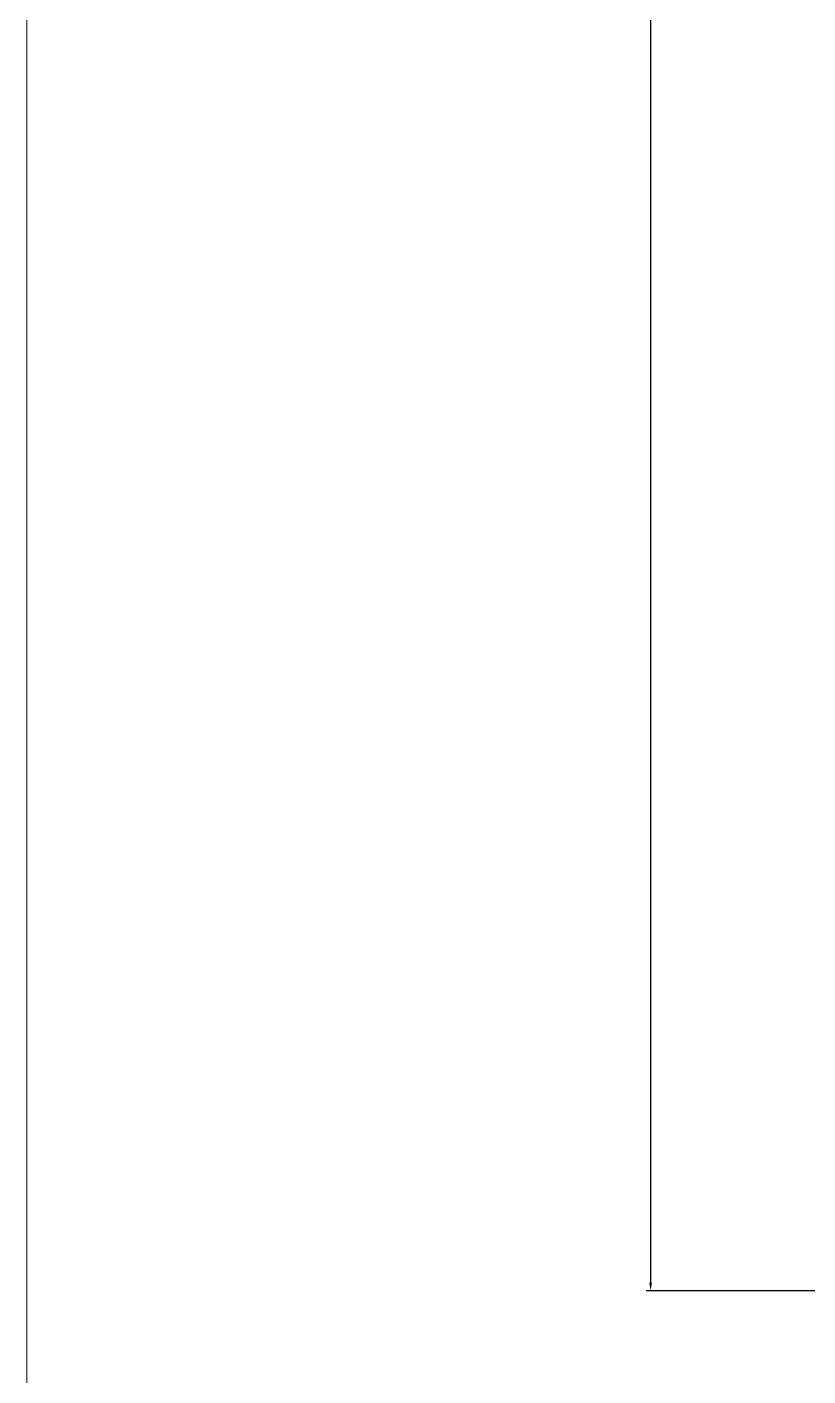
# Model space of a CAD drawing. Header units: inches. Extents: x 187 to 137830, y 99 to 66837.
# Drawn here: x 42463 to 45098, y 52033 to 56583 of the extents above; entities that cross this region are included whole.
import ezdxf

# ---------------------------------------------------------------- set-up
doc = ezdxf.new("R2010")
doc.units = ezdxf.units.IN
doc.header["$MEASUREMENT"] = 0
doc.layers.add('Dim', color=9, linetype='Continuous')
doc.styles.add('SIMPLEX', font='SIMPLEX.shx', dxfattribs={"width": 0.7})
doc.styles.add('VNI-HELVE-CONDENSE', font='')
doc.styles.get('VNI-HELVE-CONDENSE').set_extended_font_data('VNI-Helve-Condense')
doc.dimstyles.new('STANDARD$0', dxfattribs={"dimscale": 2, "dimtxt": 12, "dimasz": 13, "dimexe": 10, "dimexo": 10, "dimgap": 10, "dimtad": 1, "dimdec": 0, "dimzin": 0, "dimdsep": 46, "dimtxsty": 'VNI-HELVE-CONDENSE', "dimcen": 2, "dimdle": 2, "dimclrd": 1, "dimclre": 1, "dimclrt": 2, "dimadec": 0, "dimazin": 0, "dimtfac": 1, "dimtdec": 0, "dimtofl": 0, "dimtmove": 0, "dimatfit": 3, "dimfxl": 1, "dimtolj": 1, "dimtzin": 0, "dimarcsym": 1})

# ---------------------------------------------------------------- blocks, each defined once
blk = doc.blocks.new('*D160')
at = {"layer": 'DEFPOINTS', "color": 0, "transparency": 16777216}
for p in [(45165.8, 61520.3), (44566.9, 52320.3), (45165.8, 52320.3)]:
    blk.add_point(p, dxfattribs=at)
at = {"layer": 'Dim', "color": 8, "lineweight": -2, "transparency": 16777216}
for p, q in [((45150.8, 61520.3), (44551.9, 61520.3)), ((44566.9, 61493.3), (44566.9, 52347.3)), ((45150.8, 52320.3), (44551.9, 52320.3))]:
    blk.add_line(p, q, dxfattribs=at)
at = {"layer": 'Dim', "color": 8, "transparency": 16777216}
for points in [[(44562.4, 61493.3), (44571.4, 61493.3), (44566.9, 61520.3)], [(44562.4, 52347.3), (44571.4, 52347.3), (44566.9, 52320.3)]]:
    blk.add_solid(points, dxfattribs=at)
at = {"layer": 'Dim', "color": 6, "transparency": 16777216, "insert": (44538.4, 56920.3), "char_height": 27, "attachment_point": 5, "rotation": 90, "style": 'SIMPLEX'}
blk.add_mtext('\\A1;2350', dxfattribs=at)

msp = doc.modelspace()

# ---------------------------------------------------------------- linework, layer by layer
at = {"color": 6, "linetype": 'Continuous', "lineweight": 0}
msp.add_lwpolyline([(42463.02, 66837.09), (78142.15, 66837.09), (78142.15, 38060.36), (42463.02, 38060.36)], close=True, dxfattribs=at)

# ---------------------------------------------------------------- dimensions: what is measured, and where the dimension line sits
at = {"layer": 'Dim'}
dim = msp.add_linear_dim(base=(44566.88, 52320.33), p1=(45165.82, 61520.33), p2=(45165.82, 52320.33), angle=90, text='2350', dimstyle='STANDARD$0', override={"dimscale": 1.5, "dimtxt": 18, "dimasz": 18, "dimtxsty": 'SIMPLEX', "dimclrd": 8, "dimclre": 8, "dimclrt": 6, "dimtmove": 1}, dxfattribs=at)
dim.commit()
dim.dimension.update_dxf_attribs({"geometry": '*D160', "text_midpoint": (44538.38, 56920.33)})

doc.saveas('drawing.dxf')
